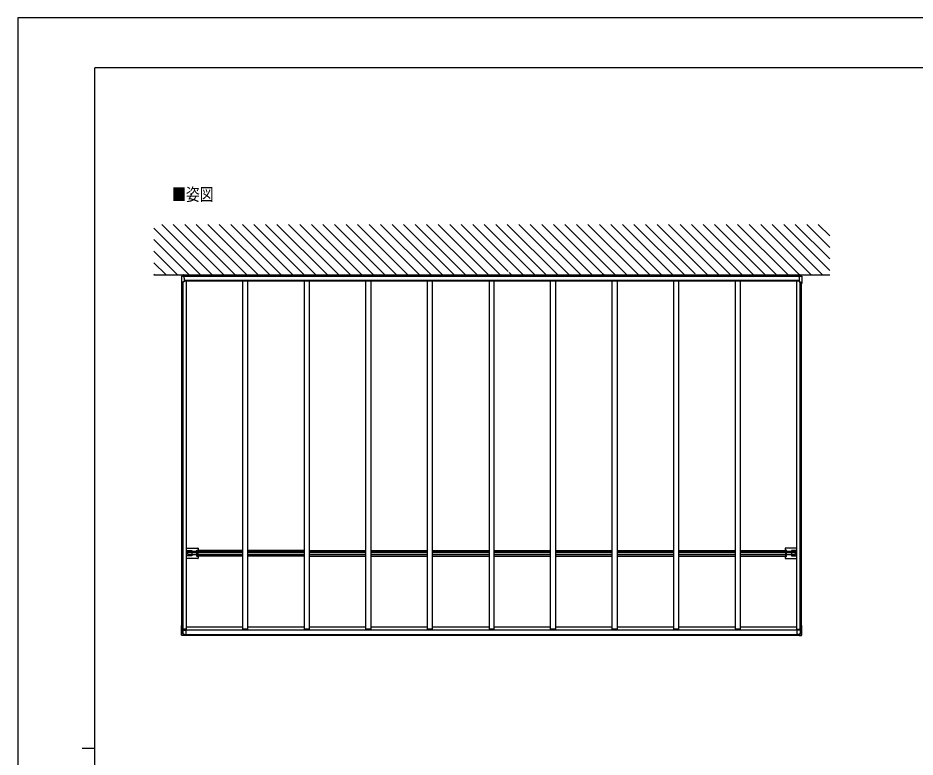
# Model space of a CAD drawing. Units: millimetres, scale not verified. Extents: x -10512 to 10512, y -7425 to 7425.
# Drawn here: x -10512 to -1770, y 225 to 7425 of the extents above; entities that cross this region are included whole.
import ezdxf
from ezdxf.enums import TextEntityAlignment as Align

# ---------------------------------------------------------------- set-up
doc = ezdxf.new("R2010")
doc.units = ezdxf.units.MM
doc.header["$LTSCALE"] = 40
for name, color, linetype in [('0-2_USER1', 3, 'Continuous'), ('0-3_YKK_11', 7, 'Continuous'), ('0-5_YKK_13', 4, 'Continuous'), ('0-6_YKK_A1', 4, 'Continuous'), ('0-8_YKK_ZWAK', 7, 'Continuous')]:
    doc.layers.add(name, color=color, linetype=linetype)
doc.styles.add('ＭＳ ゴシック', font='')
doc.styles.get('ＭＳ ゴシック').set_extended_font_data('MS Gothic')

msp = doc.modelspace()

# ---------------------------------------------------------------- linework, layer by layer
at = {"layer": '0-3_YKK_11'}
for p, q in [((-8897.45, 4916.98), (-8900.03, 4918.27)), ((-8897.45, 4914.56), (-8900.03, 4913.27)), ((-8897.7, 4921.67), (-8897.45, 4921.67)), ((-8897.7, 4909.87), (-8897.7, 4921.67)), ((-2894.2, 4921.67), (-2894.45, 4921.67)), ((-2894.45, 4916.98), (-2891.87, 4918.27)), ((-2894.45, 4914.56), (-2891.87, 4913.27)), ((-2894.2, 4909.87), (-2894.2, 4921.67))]:
    msp.add_line(p, q, dxfattribs=at)
for points in [[(-8897.45, 4921.67), (-8897.45, 4909.87), (-8897.7, 4909.87)], [(-2894.45, 4921.67), (-2894.45, 4909.87), (-2894.2, 4909.87)]]:
    msp.add_lwpolyline(points, dxfattribs=at)
for centre, start, end in [((-8892.75, 4915.77), 129.98313, 230.01687), ((-2899.15, 4915.77), 309.98313, 50.01687)]:
    msp.add_arc(centre, 7.7, start, end, dxfattribs=at)
at = {"layer": '0-5_YKK_13'}
for p, q in [((-8917.83, 4907.6), (-8917.83, 4838.56)), ((-8917.42, 4905.87), (-8917.42, 4837.24)), ((-8899.52, 4912.09), (-8912, 4911.41)), ((-8898.32, 4910.45), (-8911.65, 4909.77)), ((-8897.45, 4901.92), (-8897.45, 4922.35)), ((-8895.95, 4922.35), (-8897.45, 4922.35)), ((-8895.95, 4901.92), (-8897.45, 4901.92)), ((-8892.95, 4890.05), (-8892.95, 4910.82)), ((-2898.95, 4910.82), (-2898.95, 4853.63)), ((-2898.95, 4901.21), (-2898.95, 4901.92)), ((-2898.95, 4901.21), (-2898.95, 4899.57)), ((-2898.95, 4899.79), (-2898.95, 4899.57)), ((-2895.95, 4922.35), (-2894.45, 4922.35)), ((-2895.95, 4901.92), (-2894.45, 4901.92)), ((-2894.45, 4901.92), (-2894.45, 4922.35)), ((-2893.59, 4910.45), (-2880.25, 4909.77)), ((-2892.39, 4912.09), (-2879.9, 4911.41)), ((-2874.48, 4906.63), (-2874.48, 4837.24)), ((-2874.09, 4908.42), (-2874.07, 4838.56)), ((-8906.78, 4852.96), (-8906.78, 4842.78)), ((-8892.95, 4890.05), (-8892.95, 4888.4)), ((-8892.95, 4888.62), (-8892.95, 4888.4)), ((-8892.95, 4888.4), (-8892.95, 4853.63)), ((-2885.12, 4852.96), (-2885.12, 4842.78)), ((-8870.95, 2261.65), (-8758, 2261.65)), ((-8870.95, 2237.2), (-8818, 2237.2)), ((-8817, 2236.2), (-8817, 2186.2)), ((-8770.5, 2181.5), (-8770.5, 2240.9)), ((-8769.5, 2241.9), (-8758.58, 2241.9)), ((-8757.59, 2241.95), (-8758.62, 2240.92)), ((-8757, 2260.65), (-8757, 2240.54)), ((-3034.9, 2260.65), (-3034.9, 2240.54)), ((-3034.32, 2241.95), (-3033.28, 2240.92)), ((-2920.95, 2261.65), (-3033.9, 2261.65)), ((-3022.4, 2241.9), (-3033.32, 2241.9)), ((-3021.4, 2181.5), (-3021.4, 2240.9)), ((-2974.9, 2236.2), (-2974.9, 2186.2)), ((-2920.95, 2237.2), (-2973.9, 2237.2)), ((-8818, 2185.2), (-8870.95, 2185.2)), ((-8758, 2160.75), (-8870.95, 2160.75)), ((-8758.58, 2180.5), (-8769.5, 2180.5)), ((-8758.62, 2181.47), (-8757.59, 2180.44)), ((-8757, 2181.86), (-8757, 2161.75)), ((-3034.9, 2181.86), (-3034.9, 2161.75)), ((-3033.28, 2181.47), (-3034.32, 2180.44)), ((-3033.9, 2160.75), (-2920.95, 2160.75)), ((-3033.32, 2180.5), (-3022.4, 2180.5)), ((-2973.9, 2185.2), (-2920.95, 2185.2)), ((-8917.83, 1414.79), (-8917.83, 1507.57)), ((-8917.42, 1413.86), (-8917.42, 1506.24)), ((-8914.95, 1507.46), (-8916.77, 1507.48)), ((-8916.37, 1506.33), (-8914.95, 1506.35)), ((-8914.95, 1507.73), (-8916.01, 1507.61)), ((-8915.8, 1507.58), (-8914.95, 1507.56)), ((-8914.95, 1506.25), (-8915.52, 1506.24)), ((-8908.32, 1504.84), (-8906.93, 1504.84)), ((-8907.15, 1504.73), (-8906.93, 1504.84)), ((-8906.93, 1499.85), (-8906.93, 1504.84)), ((-8906.78, 1498.03), (-8906.78, 1422.13)), ((-2885.12, 1498.03), (-2885.12, 1422.13)), ((-2884.75, 1504.73), (-2884.97, 1504.84)), ((-2883.58, 1504.84), (-2884.97, 1504.84)), ((-2884.97, 1499.85), (-2884.97, 1504.84)), ((-2876.95, 1507.73), (-2875.89, 1507.61)), ((-2876.1, 1507.58), (-2876.95, 1507.56)), ((-2876.95, 1507.46), (-2875.13, 1507.48)), ((-2875.53, 1506.33), (-2876.95, 1506.35)), ((-2876.95, 1506.25), (-2876.38, 1506.24)), ((-2874.48, 1413.86), (-2874.48, 1506.24)), ((-2874.07, 1414.79), (-2874.07, 1507.57)), ((-8914.74, 1410.19), (-8914.75, 1410.19)), ((-8892.95, 1409.01), (-8911.65, 1409.99)), ((-8906.9, 1422.08), (-8907.15, 1421.98)), ((-8907.15, 1421.98), (-8892.95, 1421.19)), ((-8906.78, 1422.13), (-8906.9, 1422.08)), ((-8906.78, 1461.51), (-8871.95, 1461.54)), ((-8904.76, 1421.99), (-8895.95, 1421.53)), ((-8895.95, 1421.59), (-8895.95, 1421.53)), ((-8895.95, 1421.46), (-8895.95, 1421.53)), ((-8892.95, 1421.29), (-8895.95, 1421.46)), ((-8892.95, 1421.29), (-8892.95, 1421.19)), ((-8892.95, 1417.04), (-8892.95, 1421.19)), ((-8892.95, 1421.01), (-8871.95, 1420.81)), ((-8892.95, 1415.54), (-8892.95, 1417.04)), ((-8892.95, 1415.54), (-8892.95, 1409.06)), ((-8892.95, 1409.02), (-8892.95, 1409.06)), ((-8871.95, 1419.13), (-8871.95, 1471.36)), ((-2919.95, 1419.13), (-2919.95, 1471.36)), ((-2885.12, 1461.51), (-2919.95, 1461.54)), ((-2898.95, 1421.01), (-2919.95, 1420.81)), ((-2884.75, 1421.98), (-2898.95, 1421.19)), ((-2898.95, 1421.29), (-2895.95, 1421.46)), ((-2898.95, 1421.29), (-2898.95, 1421.19)), ((-2898.95, 1417.04), (-2898.95, 1421.19)), ((-2898.95, 1415.54), (-2898.95, 1417.04)), ((-2898.95, 1415.54), (-2898.95, 1409.06)), ((-2898.95, 1409.01), (-2880.25, 1409.99)), ((-2898.95, 1409.02), (-2898.95, 1409.06)), ((-2887.14, 1421.99), (-2895.95, 1421.53)), ((-2895.95, 1421.59), (-2895.95, 1421.53)), ((-2895.95, 1421.46), (-2895.95, 1421.53)), ((-2885.12, 1422.13), (-2885, 1422.08)), ((-2885, 1422.08), (-2884.75, 1421.98)), ((-2877.16, 1410.19), (-2877.15, 1410.19))]:
    msp.add_line(p, q, dxfattribs=at)
for points in [[(-8917.82, 4908.36), (-8917.82, 4908.06), (-8917.83, 4907.6)], [(-8917.42, 4906.63), (-8917.42, 4906.1), (-8917.42, 4905.87)], [(-8912, 4911.41), (-8913.58, 4911.3), (-8915.31, 4911.15), (-8915.32, 4911.15)], [(-2879.9, 4911.41), (-2878.32, 4911.3), (-2876.59, 4911.15), (-2876.58, 4911.15)], [(-2874.48, 4906.63), (-2874.48, 4906.1), (-2874.48, 4905.87)], [(-2874.08, 4908.36), (-2874.08, 4908.06), (-2874.08, 4907.6)], [(-8917.35, 4837.21), (-8917.41, 4837.22), (-8917.42, 4837.24)], [(-8892.95, 4853.63), (-8907.15, 4852.94), (-8907.15, 4835.72), (-8908.27, 4835.73)], [(-8906.93, 4840.82), (-8906.93, 4835.83), (-8907.15, 4835.72)], [(-2898.95, 4853.63), (-2884.75, 4852.94), (-2884.75, 4835.72), (-2883.63, 4835.73)], [(-2884.97, 4840.82), (-2884.97, 4835.83), (-2884.75, 4835.72)], [(-2874.55, 4837.21), (-2874.49, 4837.22), (-2874.48, 4837.24)], [(-8758.68, 2239.92), (-8758.68, 2183.7), (-8758.68, 2182.47)], [(-8758.55, 2238.7), (-8758.55, 2238.98), (-8757, 2240.54)], [(-3033.35, 2238.7), (-3033.35, 2238.98), (-3034.9, 2240.54)], [(-3033.22, 2239.92), (-3033.22, 2183.7), (-3033.22, 2182.47)], [(-8757, 2181.86), (-8758.55, 2183.41), (-8758.55, 2183.7)], [(-3034.9, 2181.86), (-3033.35, 2183.41), (-3033.35, 2183.7)], [(-8916.77, 1507.48), (-8917.07, 1507.49), (-8917.33, 1507.5), (-8917.55, 1507.52), (-8917.71, 1507.53), (-8917.8, 1507.55), (-8917.82, 1507.58), (-8917.77, 1507.6), (-8917.66, 1507.62)], [(-8917.66, 1507.62), (-8916.19, 1507.79), (-8914.95, 1507.94)], [(-8917.35, 1506.21), (-8917.41, 1506.23), (-8917.42, 1506.25), (-8917.36, 1506.27), (-8917.25, 1506.29), (-8917.09, 1506.31), (-8916.88, 1506.32), (-8916.64, 1506.33), (-8916.37, 1506.33)], [(-8916.01, 1507.61), (-8916.03, 1507.6), (-8916.05, 1507.6), (-8916.04, 1507.59), (-8916.02, 1507.59), (-8915.98, 1507.58), (-8915.93, 1507.58), (-8915.87, 1507.58), (-8915.8, 1507.58)], [(-8915.52, 1506.24), (-8915.58, 1506.24), (-8915.63, 1506.24), (-8915.68, 1506.23), (-8915.72, 1506.23), (-8915.75, 1506.22), (-8915.76, 1506.22), (-8915.76, 1506.22), (-8915.74, 1506.21)], [(-8907.15, 1421.98), (-8907.15, 1504.73), (-8908.27, 1504.74)], [(-2884.75, 1421.98), (-2884.75, 1504.73), (-2883.63, 1504.74)], [(-2874.25, 1507.62), (-2875.71, 1507.79), (-2876.95, 1507.94)], [(-2876.38, 1506.24), (-2876.32, 1506.24), (-2876.27, 1506.24), (-2876.22, 1506.23), (-2876.18, 1506.23), (-2876.15, 1506.22), (-2876.14, 1506.22), (-2876.14, 1506.22), (-2876.16, 1506.21)], [(-2875.89, 1507.61), (-2875.87, 1507.6), (-2875.86, 1507.6), (-2875.86, 1507.59), (-2875.88, 1507.59), (-2875.92, 1507.58), (-2875.97, 1507.58), (-2876.03, 1507.58), (-2876.1, 1507.58)], [(-2874.55, 1506.21), (-2874.49, 1506.23), (-2874.48, 1506.25), (-2874.54, 1506.27), (-2874.65, 1506.29), (-2874.81, 1506.31), (-2875.02, 1506.32), (-2875.26, 1506.33), (-2875.53, 1506.33)], [(-2875.13, 1507.48), (-2874.83, 1507.49), (-2874.57, 1507.5), (-2874.35, 1507.52), (-2874.19, 1507.53), (-2874.1, 1507.55), (-2874.08, 1507.58), (-2874.13, 1507.6), (-2874.25, 1507.62)], [(-8917.82, 1414.03), (-8917.83, 1414.56), (-8917.83, 1414.79)], [(-8917.42, 1413.1), (-8917.42, 1413.64), (-8917.42, 1413.86)], [(-8911.65, 1409.98), (-8913.34, 1410.08), (-8914.75, 1410.18)], [(-2880.25, 1409.98), (-2878.56, 1410.08), (-2877.15, 1410.18)], [(-2874.48, 1413.1), (-2874.48, 1413.64), (-2874.48, 1413.86)], [(-2874.08, 1414.03), (-2874.07, 1414.56), (-2874.07, 1414.79)]]:
    msp.add_lwpolyline(points, dxfattribs=at)
for centre, radius, start, end in [((-8915.08, 4908.42), 2.73, 95.02177, 181.25077), ((-8914.54, 4906.67), 2.87, 94.34735, 180.89355), ((-8909.33, 4854.47), 55.36, 92.39604, 95.62484), ((-2882.57, 4854.47), 55.36, 84.37516, 87.60396), ((-2877.36, 4906.67), 2.87, 359.10645, 85.65265), ((-2876.82, 4908.42), 2.73, 358.74923, 84.97823), ((-8917.47, 4839.51), 1.01, 249.16063, 272.29684), ((-8853, 5164.26), 333.33, 258.8691, 260.19652), ((-8908.44, 4847.28), 11.55, 263.44833, 270.84546), ((-2883.46, 4847.28), 11.55, 269.15454, 276.55167), ((-2938.9, 5164.26), 333.33, 279.80348, 281.1309), ((-2874.44, 4839.51), 1.01, 267.70316, 290.83937), ((-8818, 2236.2), 1, 0, 90), ((-8818, 2186.2), 1, 270, 0), ((-2973.9, 2236.2), 1, 90, 180), ((-2973.9, 2186.2), 1, 180, 270), ((-8853, 1833.27), 333.33, 258.8691, 260.19652), ((-8851.45, 1834.11), 334.14, 258.90733, 260.20202), ((-8908.44, 1516.29), 11.55, 263.44833, 270.84546), ((-2883.46, 1516.29), 11.55, 269.15454, 276.55167), ((-2940.45, 1834.11), 334.14, 279.79798, 281.09267), ((-2938.9, 1833.27), 333.33, 279.80348, 281.1309), ((-8915.3, 1413.92), 2.51, 177.51775, 215.83996), ((-8914.54, 1413.05), 2.86, 179.03107, 265.99674), ((-2877.36, 1413.05), 2.86, 274.00326, 0.96893), ((-2876.6, 1413.92), 2.51, 324.16004, 2.48225)]:
    msp.add_arc(centre, radius, start, end, dxfattribs=at)
for centre, major_axis, ratio, start_param, end_param in [((-8769.5, 2240.9), (-0.71, 0.71), 0.99628, 5.4996506, 7.06672), ((-8758.61, 2239.92), (0, 1), 0.061163, 0.0610865, 1.5707963), ((-8758.58, 2241.96), (-1, 0), 0.061163, 1.5707963, 3.0805061), ((-8758, 2260.65), (0.71, 0.71), 0.99628, 5.4996506, 7.06672), ((-3033.9, 2260.65), (-0.71, 0.71), 0.99628, 5.4996506, 7.06672), ((-3033.32, 2241.96), (1, 0), 0.061163, 3.2026792, 4.712389), ((-3033.29, 2239.92), (0, 1), 0.061163, 4.712389, 6.2220988), ((-3022.4, 2240.9), (0.71, 0.71), 0.99628, 5.4996506, 7.06672), ((-8769.5, 2181.5), (-0.71, -0.71), 0.99628, 5.4996506, 7.06672), ((-8758.61, 2182.47), (0, 1), 0.061163, 1.5707963, 3.0805061), ((-8758.58, 2180.44), (-1, 0), 0.061163, 3.2026792, 4.712389), ((-8758, 2161.75), (0.71, -0.71), 0.99628, 5.4996506, 7.06672), ((-3033.9, 2161.75), (-0.71, -0.71), 0.99628, 5.4996506, 7.06672), ((-3033.32, 2180.44), (1, 0), 0.061163, 1.5707963, 3.0805061), ((-3033.29, 2182.47), (0, 1), 0.061163, 3.2026792, 4.712389), ((-3022.4, 2181.5), (0.71, -0.71), 0.99628, 5.4996506, 7.06672), ((-16305.18, 1821.03), (-8222.56, 430.03), 0.003344, 2.6907723, 2.6932377), ((4513.28, 1821.03), (-8222.56, -430.03), 0.003344, 0.4483549, 0.4508203)]:
    msp.add_ellipse(centre, major_axis=major_axis, ratio=ratio, start_param=start_param, end_param=end_param, dxfattribs=at)
at = {"layer": '0-6_YKK_A1'}
for p, q in [((-8731.93, 4922.35), (-9187.22, 5377.64)), ((-8619.68, 4922.35), (-9111.15, 5413.82)), ((-8507.43, 4922.35), (-8998.9, 5413.82)), ((-8395.17, 4922.35), (-8886.64, 5413.82)), ((-8282.92, 4922.35), (-8774.39, 5413.82)), ((-8170.67, 4922.35), (-8662.14, 5413.82)), ((-8058.41, 4922.35), (-8549.88, 5413.82)), ((-7946.16, 4922.35), (-8437.63, 5413.82)), ((-7833.91, 4922.35), (-8325.38, 5413.82)), ((-7721.65, 4922.35), (-8213.12, 5413.82)), ((-7609.4, 4922.35), (-8100.87, 5413.82)), ((-7497.15, 4922.35), (-7988.62, 5413.82)), ((-7384.89, 4922.35), (-7876.36, 5413.82)), ((-7272.64, 4922.35), (-7764.11, 5413.82)), ((-7160.39, 4922.35), (-7651.86, 5413.82)), ((-7048.13, 4922.35), (-7539.6, 5413.82)), ((-6935.88, 4922.35), (-7427.35, 5413.82)), ((-6823.63, 4922.35), (-7315.1, 5413.82)), ((-6711.37, 4922.35), (-7202.85, 5413.82)), ((-6599.12, 4922.35), (-7090.59, 5413.82)), ((-6486.87, 4922.35), (-6978.34, 5413.82)), ((-6374.61, 4922.35), (-6866.09, 5413.82)), ((-6262.36, 4922.35), (-6753.83, 5413.82)), ((-6150.11, 4922.35), (-6641.58, 5413.82)), ((-6037.85, 4922.35), (-6529.33, 5413.82)), ((-5925.6, 4922.35), (-6417.07, 5413.82)), ((-5813.35, 4922.35), (-6304.82, 5413.82)), ((-5734.62, 4955.87), (-6192.57, 5413.82)), ((-5588.84, 4922.35), (-6080.31, 5413.82)), ((-5476.59, 4922.35), (-5968.06, 5413.82)), ((-5364.34, 4922.35), (-5855.81, 5413.82)), ((-5252.08, 4922.35), (-5743.55, 5413.82)), ((-5139.83, 4922.35), (-5631.3, 5413.82)), ((-5027.58, 4922.35), (-5519.05, 5413.82)), ((-4915.32, 4922.35), (-5406.79, 5413.82)), ((-4826.36, 4945.63), (-5294.54, 5413.82)), ((-4690.82, 4922.35), (-5182.29, 5413.82)), ((-4578.56, 4922.35), (-5070.03, 5413.82)), ((-4466.31, 4922.35), (-4957.78, 5413.82)), ((-4354.06, 4922.35), (-4845.53, 5413.82)), ((-4241.8, 4922.35), (-4733.27, 5413.82)), ((-4129.55, 4922.35), (-4621.02, 5413.82)), ((-4017.3, 4922.35), (-4508.77, 5413.82)), ((-3913.76, 4931.06), (-4396.52, 5413.82)), ((-3792.79, 4922.35), (-4284.26, 5413.82)), ((-3680.54, 4922.35), (-4172.01, 5413.82)), ((-3568.28, 4922.35), (-4059.76, 5413.82)), ((-3456.03, 4922.35), (-3947.5, 5413.82)), ((-3343.78, 4922.35), (-3835.25, 5413.82)), ((-3231.52, 4922.35), (-3723, 5413.82)), ((-3119.27, 4922.35), (-3610.74, 5413.82)), ((-3007.02, 4922.35), (-3498.49, 5413.82)), ((-2894.77, 4922.35), (-3386.24, 5413.82)), ((-2782.51, 4922.35), (-3273.98, 5413.82)), ((-2670.26, 4922.35), (-3161.73, 5413.82)), ((-2600.9, 4965.24), (-3049.48, 5413.82)), ((-2600.9, 5077.5), (-2937.22, 5413.82)), ((-2600.9, 5189.75), (-2824.97, 5413.82)), ((-2600.9, 5302), (-2712.72, 5413.82)), ((-8844.18, 4922.35), (-9187.22, 5265.38)), ((-8956.44, 4922.35), (-9187.22, 5153.13)), ((-9068.69, 4922.35), (-9187.22, 5040.88)), ((-9180.94, 4922.35), (-9187.22, 4928.62)), ((-9187.22, 4922.35), (-2600.9, 4922.35)), ((-8895.95, 4901.92), (-8895.95, 4922.35)), ((-8895.95, 4910.82), (-2895.95, 4910.82)), ((-5727.89, 4949.15), (-5728.7, 4949.95)), ((-5701.1, 4922.35), (-5725.71, 4946.96)), ((-4823.2, 4942.48), (-4824.57, 4943.84)), ((-4803.07, 4922.35), (-4817.44, 4936.71)), ((-3905.04, 4922.35), (-3908.7, 4926)), ((-2895.95, 4901.92), (-2895.95, 4922.35)), ((-8914.95, 1506.06), (-8914.95, 4836.74)), ((-8907.95, 1504.84), (-8907.95, 4835.73)), ((-8902.25, 1471.36), (-8902.25, 4853.18)), ((-8892.95, 4870.46), (-2898.95, 4870.46)), ((-8892.95, 4865.32), (-2898.95, 4865.32)), ((-8870.95, 1471.36), (-8870.95, 4865.32)), ((-8320.95, 1471.36), (-8320.95, 4865.32)), ((-8270.95, 1471.36), (-8270.95, 4865.32)), ((-7720.95, 1471.36), (-7720.95, 4865.32)), ((-7670.95, 1471.36), (-7670.95, 4865.32)), ((-7120.95, 1471.36), (-7120.95, 4865.32)), ((-7070.95, 1471.36), (-7070.95, 4865.32)), ((-6520.95, 1471.36), (-6520.95, 4865.32)), ((-6470.95, 1471.36), (-6470.95, 4865.32)), ((-5920.95, 4865.32), (-5920.95, 1471.36)), ((-5870.95, 1471.36), (-5870.95, 4865.32)), ((-5320.95, 1471.36), (-5320.95, 4865.32)), ((-5270.95, 1471.36), (-5270.95, 4865.32)), ((-4720.95, 1471.36), (-4720.95, 4865.32)), ((-4670.95, 1471.36), (-4670.95, 4865.32)), ((-4120.95, 1471.36), (-4120.95, 4865.32)), ((-4070.95, 1471.36), (-4070.95, 4865.32)), ((-3520.95, 1471.36), (-3520.95, 4865.32)), ((-3470.95, 1471.36), (-3470.95, 4865.32)), ((-2920.95, 1471.36), (-2920.95, 4865.32)), ((-2889.65, 1471.36), (-2889.65, 4853.18)), ((-2883.95, 1504.84), (-2883.95, 4835.73)), ((-2876.95, 1506.06), (-2876.95, 4836.74)), ((-8857.95, 2230), (-8320.95, 2230)), ((-8857.95, 2197.24), (-8857.95, 2230)), ((-8857.95, 2216.99), (-8320.95, 2216.99)), ((-8857.95, 2197.24), (-8320.95, 2197.24)), ((-8320.95, 2238.7), (-8767.45, 2238.7)), ((-8767.45, 2183.7), (-8767.45, 2238.7)), ((-7720.95, 2238.7), (-8270.95, 2238.7)), ((-8270.95, 2230), (-7720.95, 2230)), ((-8270.95, 2216.99), (-7720.95, 2216.99)), ((-8270.95, 2197.24), (-7720.95, 2197.24)), ((-7670.95, 2238.7), (-7120.95, 2238.7)), ((-7670.95, 2230), (-7120.95, 2230)), ((-7670.95, 2216.99), (-7120.95, 2216.99)), ((-7670.95, 2197.24), (-7120.95, 2197.24)), ((-7070.95, 2238.7), (-6520.95, 2238.7)), ((-7070.95, 2230), (-6520.95, 2230)), ((-7070.95, 2216.99), (-6520.95, 2216.99)), ((-7070.95, 2197.24), (-6520.95, 2197.24)), ((-6470.95, 2238.7), (-5920.95, 2238.7)), ((-6470.95, 2230), (-5920.95, 2230)), ((-6470.95, 2216.99), (-5920.95, 2216.99)), ((-6470.95, 2197.24), (-5920.95, 2197.24)), ((-5870.95, 2238.7), (-5320.95, 2238.7)), ((-5870.95, 2230), (-5320.95, 2230)), ((-5870.95, 2216.99), (-5320.95, 2216.99)), ((-5870.95, 2197.24), (-5320.95, 2197.24)), ((-5270.95, 2238.7), (-4720.95, 2238.7)), ((-5270.95, 2230), (-4720.95, 2230)), ((-5270.95, 2216.99), (-4720.95, 2216.99)), ((-5270.95, 2197.24), (-4720.95, 2197.24)), ((-4670.95, 2238.7), (-4120.95, 2238.7)), ((-4670.95, 2230), (-4120.95, 2230)), ((-4670.95, 2216.99), (-4120.95, 2216.99)), ((-4670.95, 2197.24), (-4120.95, 2197.24)), ((-4070.95, 2238.7), (-3520.95, 2238.7)), ((-4070.95, 2230), (-3520.95, 2230)), ((-4070.95, 2216.99), (-3520.95, 2216.99)), ((-4070.95, 2197.24), (-3520.95, 2197.24)), ((-3470.95, 2238.7), (-3024.45, 2238.7)), ((-3470.95, 2230), (-2933.95, 2230)), ((-3470.95, 2216.99), (-2933.95, 2216.99)), ((-3470.95, 2197.24), (-2933.95, 2197.24)), ((-2933.95, 2197.24), (-2933.95, 2230)), ((-8320.95, 2183.7), (-8767.45, 2183.7)), ((-7720.95, 2183.7), (-8270.95, 2183.7)), ((-7670.95, 2183.7), (-7120.95, 2183.7)), ((-7070.95, 2183.7), (-6520.95, 2183.7)), ((-6470.95, 2183.7), (-5920.95, 2183.7)), ((-5870.95, 2183.7), (-5320.95, 2183.7)), ((-5270.95, 2183.7), (-4720.95, 2183.7)), ((-4670.95, 2183.7), (-4120.95, 2183.7)), ((-4070.95, 2183.7), (-3520.95, 2183.7)), ((-8870.95, 1492.32), (-8320.95, 1492.32)), ((-8270.95, 1492.32), (-7720.95, 1492.32)), ((-7670.95, 1492.32), (-7120.95, 1492.32)), ((-7070.95, 1492.32), (-6520.95, 1492.32)), ((-6470.95, 1492.32), (-5920.95, 1492.32)), ((-5870.95, 1492.32), (-5320.95, 1492.32)), ((-5270.95, 1492.32), (-4720.95, 1492.32)), ((-4670.95, 1492.32), (-4120.95, 1492.32)), ((-4070.95, 1492.32), (-3520.95, 1492.32)), ((-3470.95, 1492.32), (-2920.95, 1492.32)), ((-8870.95, 1471.36), (-8906.78, 1471.36)), ((-8892.95, 1419.13), (-2898.95, 1419.13)), ((-8892.95, 1416.9), (-2898.95, 1416.9)), ((-8892.95, 1411.19), (-2898.95, 1411.19)), ((-8871.95, 1466.26), (-2919.95, 1466.26)), ((-8270.95, 1471.36), (-8320.95, 1471.36)), ((-7670.95, 1471.36), (-7720.95, 1471.36)), ((-7070.95, 1471.36), (-7120.95, 1471.36)), ((-6470.95, 1471.36), (-6520.95, 1471.36)), ((-5870.95, 1471.36), (-5920.95, 1471.36)), ((-5270.95, 1471.36), (-5320.95, 1471.36)), ((-4670.95, 1471.36), (-4720.95, 1471.36)), ((-4070.95, 1471.36), (-4120.95, 1471.36)), ((-3470.95, 1471.36), (-3520.95, 1471.36)), ((-2920.95, 1471.36), (-2885.12, 1471.36))]:
    msp.add_line(p, q, dxfattribs=at)
msp.add_lwpolyline([(-3470.95, 2183.7), (-3024.45, 2183.7), (-3024.45, 2238.7)], dxfattribs=at)
at = {"layer": '0-8_YKK_ZWAK'}
for p, q in [((9737.55, 6937.5), (-9762.45, 6937.5)), ((-9762.45, -6312.5), (-9762.45, 6937.5)), ((-9887.45, 312.5), (-9762.45, 312.5))]:
    msp.add_line(p, q, dxfattribs=at)
msp.add_lwpolyline([(-10512.5, -7425), (10512.5, -7425), (10512.5, 7425), (-10512.5, 7425)], close=True, dxfattribs=at)

# ---------------------------------------------------------------- texts
at = {"layer": '0-2_USER1', "style": 'ＭＳ ゴシック', "width": 0.8}
msp.add_text('■姿図', height=123.8, dxfattribs=at).set_placement((-9010.7, 5607.29), align=Align.BOTTOM_LEFT)

doc.saveas('drawing.dxf')
